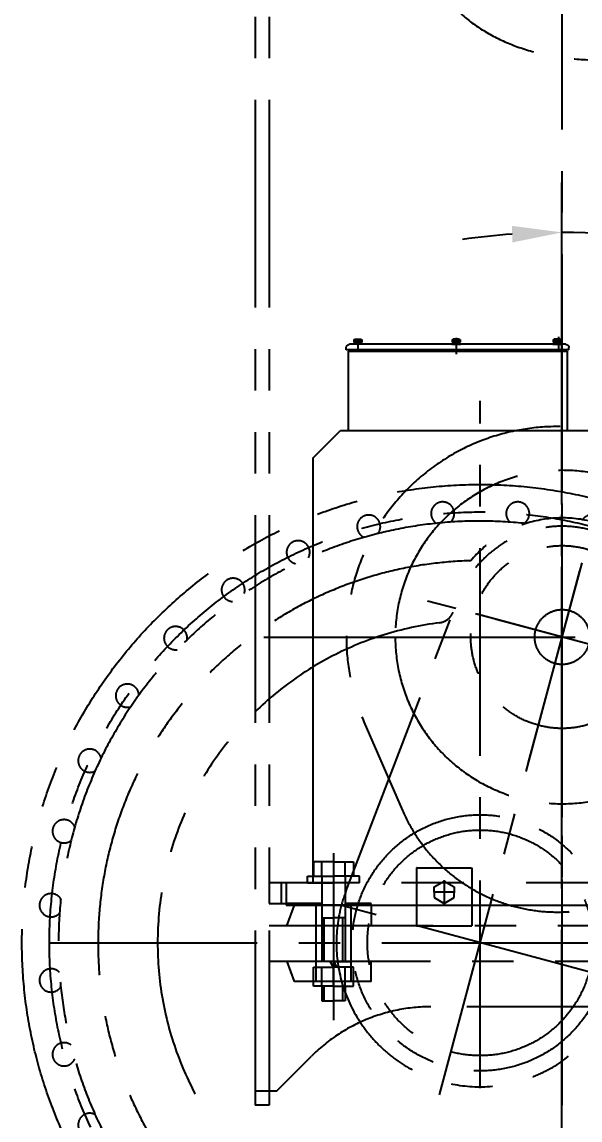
# Model space of a CAD drawing. Header units: millimetres. Extents: x 0 to 12600, y -349 to 8910.
# Drawn here: x 6955 to 7963, y 5092 to 7075 of the extents above; entities that cross this region are included whole.
import ezdxf

# ---------------------------------------------------------------- set-up
doc = ezdxf.new("R2010")
doc.units = ezdxf.units.MM
doc.header["$LTSCALE"] = 300
doc.linetypes.add('G', pattern=[2, 1.25, -0.25, 0.25, -0.25])
doc.linetypes.add('K', pattern=[2.5, 1.25, -0.25, 0.25, -0.25, 0.25, -0.25])
for name, color, linetype in [('01', 7, 'Continuous'), ('02', 1, 'Continuous'), ('05', 142, 'G'), ('07', 6, 'K')]:
    doc.layers.add(name, color=color, linetype=linetype)
doc.styles.get("Standard").update_dxf_attribs({"font": 'isocp', "width": 0.707, "bigfont": 'intecad.shx'})
doc.dimstyles.new('INTE$2', dxfattribs={"dimscale": 30, "dimtxt": 3.5, "dimasz": 3, "dimexe": 3, "dimexo": 0, "dimgap": 1, "dimtad": 1, "dimtih": 1, "dimtoh": 1, "dimdec": 1, "dimdsep": 46, "dimtxsty": 'Standard', "dimcen": 0, "dimclrd": 1, "dimclre": 1, "dimclrt": 3, "dimaunit": 1, "dimadec": 0, "dimazin": 0, "dimtfac": 1, "dimtdec": 1, "dimtmove": 0, "dimatfit": 0, "dimfxl": 0, "dimarcsym": 0})

# ---------------------------------------------------------------- blocks, each defined once
blk = doc.blocks.new('*D9')
at = {"layer": '02', "color": 1, "linetype": 'Continuous', "lineweight": -2}
for p, q in [((7930, 6427.1), (7930, 6784.9)), ((8139.7, 6195.2), (8285.2, 6738.2)), ((8432.1, 6592.6), (8693.5, 6592.6))]:
    blk.add_line(p, q, dxfattribs=at)
for start, end in [(94.0213, 98.0425), (75, 90), (66.9525, 75), (66.9575, 70.9787)]:
    blk.add_arc((7930, 5412.3), 1282.6, start, end, dxfattribs=at)
at = {"layer": '02', "color": 1, "linetype": 'Continuous'}
for points in [[(7839.5, 6706.8), (7840.6, 6676.8), (7930, 6694.9)], [(8343.6, 6610.6), (8352.4, 6639.3), (8261.9, 6651.2)]]:
    blk.add_solid(points, dxfattribs=at)
at = {"layer": 'Defpoints', "color": 0, "linetype": 'Continuous'}
for p in [(8041.8, 6690.1), (7930, 6427.1), (8139.7, 6195.2), (8016, 5733.5), (7930, 4460.5)]:
    blk.add_point(p, dxfattribs=at)
at = {"layer": '02', "color": 3, "linetype": 'Continuous', "insert": (8607.8, 6675.1), "char_height": 105, "attachment_point": 5}
blk.add_mtext('15°', dxfattribs=at)
blk = doc.blocks.new('weewr')
at = {"layer": '05', "color": 142, "linetype": 'G'}
for p, q in [((11301, 7989.1), (11187, 7563.4)), ((11287, 7936.7), (11204.7, 7629.6)), ((11488.8, 7718.1), (11002.9, 7848.2)), ((11474.3, 7721.9), (11017.4, 7844.4)), ((12072.2, 7561.7), (11523.5, 7708.7))]:
    blk.add_line(p, q, dxfattribs=at)
at = {"layer": '07', "color": 6, "linetype": 'K'}
for p, q in [((11603, 8105.8), (11529.7, 7832)), ((11533.1, 8042), (11528.2, 8023.7)), ((11539.3, 8045.5), (11628.1, 8021.7)), ((11310.9, 8026.1), (11180.8, 7540.2)), ((11528.2, 8023.7), (11626.8, 7997.3)), ((11539.4, 8020.6), (11534, 8000.4)), ((11631.7, 8015.6), (11626.8, 7997.3)), ((11534, 8000.4), (11610.1, 7980)), ((11541.8, 7998.3), (11538.2, 7985)), ((11615.5, 8000.3), (11610.1, 7980)), ((11277.2, 7980.7), (11305.5, 7976.2)), ((11305.5, 7976.2), (11527.8, 7940.9)), ((11536.4, 7972.8), (11514, 7889.5)), ((11535.2, 7985.8), (11532, 7974)), ((11532, 7974), (11598.6, 7956.1)), ((11535.2, 7985.8), (11601.8, 7968)), ((11602.3, 7982.1), (11598.8, 7968.8)), ((11594.3, 7957.3), (11572, 7874)), ((11601.8, 7968), (11598.6, 7956.1)), ((11587.4, 7931.5), (11838.9, 7891.6)), ((11863.9, 7881.8), (11731.8, 7388.7)), ((11705.2, 7392.7), (11174.2, 7596.4))]:
    blk.add_line(p, q, dxfattribs=at)
at = {"layer": '07', "color": 6, "linetype": 'K', "ltscale": 0.8}
for p, q in [((11531.9, 7840.3), (11554, 7922.8)), ((11580.9, 7871.6), (11504.4, 7892.1))]:
    blk.add_line(p, q, dxfattribs=at)
at = {"layer": '07', "color": 6, "linetype": 'K'}
for centre, radius in [((11797.9, 7635.2), 827.5), ((11797.9, 7635.2), 777.9), ((11245.8, 7783.2), 165), ((11543, 7881.6), 30), ((11797.9, 7635.2), 231.2), ((11245.8, 7783.2), 49.6), ((11797.9, 7635.2), 203.7)]:
    blk.add_circle(centre, radius, dxfattribs=at)
for centre, radius, start, end in [((11730.1, 8410.2), 21, 312.5135, 237.4865), ((11865.7, 8410.2), 21, 302.5135, 227.4865), ((11596.5, 8386.6), 21, 322.5135, 247.4865), ((11999.2, 8386.6), 21, 292.5135, 217.4865), ((11797.9, 7635.2), 761.4, 173.7719, 156.2281), ((11469.1, 8340.3), 21, 332.5135, 257.4865), ((12126.6, 8340.3), 21, 282.5135, 207.4865), ((11797.9, 7635.2), 690, 181.4236, 148.5764), ((11351.7, 8272.5), 21, 342.5135, 267.4865), ((12244.1, 8272.5), 21, 272.5135, 197.4865), ((11797.9, 7635.2), 582.5, 187.2304, 142.7696), ((11247.8, 8185.3), 21, 352.5135, 277.4865), ((12347.9, 8185.3), 21, 262.5135, 187.4865), ((11160.7, 8081.4), 21, 2.5135, 287.4865), ((12435.1, 8081.4), 21, 252.5135, 177.4865), ((11538, 8040.7), 5, 75, 165), ((11626.8, 8016.9), 5, 345, 75), ((11245.8, 7783.2), 215, 99.8491, 230.1509), ((11245.8, 7783.2), 200, 80.9868, 249.0132), ((11092.9, 7964), 21, 12.5135, 297.4865), ((11310.2, 8005.8), 30, 260.9868, 322.7696), ((12502.9, 7964), 21, 242.5135, 167.4865), ((11798.2, 7635.1), 259.6, 249.0132, 80.9868), ((11046.5, 7836.6), 21, 96.5194, 233.4806), ((12549.3, 7836.6), 21, 232.5135, 157.4865), ((11022.9, 7703), 21, 32.5135, 317.4865), ((12572.8, 7703), 21, 222.5135, 147.4865), ((11022.9, 7567.4), 21, 42.5135, 327.4865), ((11190.2, 7558.1), 30, 7.2304, 69.0132), ((12572.8, 7567.4), 21, 212.5135, 137.4865), ((11046.5, 7433.9), 21, 52.5135, 337.4865), ((12549.3, 7433.9), 21, 202.5135, 127.4865), ((11092.9, 7306.5), 21, 62.5135, 347.4865), ((12502.9, 7306.5), 21, 192.5135, 117.4865), ((11160.7, 7189.1), 21, 72.5135, 357.4865), ((12435.1, 7189.1), 21, 182.5135, 107.4865), ((11247.8, 7085.2), 21, 82.5135, 7.4865), ((12347.9, 7085.2), 21, 172.5135, 97.4865), ((11351.7, 6998), 21, 92.5135, 17.4865), ((12244.1, 6998), 21, 162.5135, 87.4865), ((11469.1, 6930.2), 21, 102.5135, 27.4865), ((12126.6, 6930.2), 21, 152.5135, 77.4865), ((11596.5, 6883.8), 21, 112.5135, 37.4865), ((11999.2, 6883.8), 21, 142.5135, 67.4865), ((11730.1, 6860.3), 21, 122.5135, 47.4865), ((11865.7, 6860.3), 21, 132.5135, 57.4865)]:
    blk.add_arc(centre, radius, start, end, dxfattribs=at)
blk = doc.blocks.new('erewre')
at = {"layer": '05', "color": 142, "linetype": 'G'}
blk.add_line((9000.1, 9988), (9000.1, 7251.7), dxfattribs=at)
at = {"layer": '07', "color": 6, "linetype": 'K'}
for p, q in [((8446.3, 9816.7), (8446.3, 7251.7)), ((8471.3, 9816.7), (8471.3, 7251.7)), ((8642.5, 7943.7), (8712.1, 7783.5)), ((8587.3, 7681.6), (8587.3, 7405.3)), ((8503.3, 7575.2), (8516.8, 7612.9)), ((8655.3, 7612.9), (8516.8, 7612.9)), ((8555.6, 7612.8), (8555.6, 7474.5)), ((8619.1, 7612.8), (8619.1, 7474.5)), ((8655.3, 7612.9), (8655.3, 7575.2)), ((9517.5, 7575.2), (8471.3, 7575.2)), ((9512.8, 7511.2), (8471.3, 7511.2)), ((8503.3, 7511.2), (8516.5, 7475.1)), ((8655.3, 7475.1), (8655.3, 7511.2)), ((8655.3, 7475.1), (8516.5, 7475.1)), ((9203.5, 7429.2), (8763.2, 7429.2)), ((8484.3, 7276.7), (8547.5, 7339.8)), ((8471.3, 7276.7), (8446.3, 7276.7)), ((8484.3, 7276.7), (8471.3, 7276.7)), ((8471.3, 7251.7), (8446.3, 7251.7))]:
    blk.add_line(p, q, dxfattribs=at)
for centre, radius, start, end in [((8991.8, 8095.7), 381, 336.4874, 203.5126), ((8991.8, 7905.2), 305, 203.5126, 336.4874), ((8763.2, 7124.2), 305, 90, 135)]:
    blk.add_arc(centre, radius, start, end, dxfattribs=at)
at = {"layer": '07', "color": 6, "linetype": 'K', "extrusion": (0, 0, -1)}
blk.add_ellipse((9058.3, 9354.6), major_axis=(305, 0), ratio=0.707107, dxfattribs=at)
blk = doc.blocks.new('fer')
at = {"layer": '05', "color": 142, "linetype": 'G', "ltscale": 1.5}
for p, q in [((16126.8, 5660.1), (16126.8, 6508.7)), ((16126.8, 6333), (16126.8, 5587.7)), ((16665.3, 6095.7), (15396.5, 6095.7))]:
    blk.add_line(p, q, dxfattribs=at)
at = {"layer": '07', "color": 6, "linetype": 'K', "ltscale": 1.5}
for p, q in [((16120.2, 6624.2), (16510.2, 6624.2)), ((16143.2, 6625.8), (16127.2, 6625.8)), ((16127.2, 6624.2), (16127.2, 6625.8)), ((16143.2, 6624.2), (16127.2, 6624.2)), ((16128, 6632.6), (16128, 6628.5)), ((16128, 6628.5), (16142.4, 6628.5)), ((16129.4, 6627.9), (16128.8, 6628.5)), ((16129, 6627.9), (16141.3, 6627.9)), ((16129, 6625.8), (16129, 6627.9)), ((16141.3, 6625.8), (16129, 6625.8)), ((16141, 6627.9), (16129.4, 6627.9)), ((16129.8, 6633.2), (16140.6, 6633.2)), ((16131.6, 6632.6), (16131.6, 6628.5)), ((16132.7, 6616.3), (16132.7, 6637.8)), ((16135, 6627.9), (16134, 6625.8)), ((16135.2, 6625), (16135.2, 6628.7)), ((16135.2, 6622.8), (16135.2, 6627.1)), ((16135.4, 6625.8), (16136.4, 6627.9)), ((16138.8, 6632.6), (16138.8, 6628.5)), ((16141, 6627.9), (16141.6, 6628.5)), ((16141.3, 6625.8), (16141.3, 6627.9)), ((16142.4, 6632.6), (16142.4, 6628.5)), ((16143.2, 6624.2), (16143.2, 6625.8)), ((16310.5, 6632.6), (16310.5, 6628.5)), ((16310.5, 6628.5), (16324.9, 6628.5)), ((16311.9, 6627.9), (16311.3, 6628.5)), ((16323.5, 6627.9), (16311.9, 6627.9)), ((16312.3, 6633.2), (16323.1, 6633.2)), ((16314.1, 6632.6), (16314.1, 6628.5)), ((16317.7, 6636), (16317.7, 6606.3)), ((16321.3, 6632.6), (16321.3, 6628.5)), ((16323.5, 6627.9), (16324.1, 6628.5)), ((16324.9, 6632.6), (16324.9, 6628.5)), ((16487.2, 6625.8), (16503.2, 6625.8)), ((16487.2, 6624.2), (16487.2, 6625.8)), ((16487.2, 6624.2), (16503.2, 6624.2)), ((16488, 6632.6), (16488, 6628.5)), ((16502.4, 6628.5), (16488, 6628.5)), ((16489.4, 6627.9), (16488.8, 6628.5)), ((16489, 6625.8), (16489, 6627.9)), ((16501.3, 6627.9), (16489, 6627.9)), ((16489, 6625.8), (16501.3, 6625.8)), ((16489.4, 6627.9), (16501, 6627.9)), ((16500.6, 6633.2), (16489.8, 6633.2)), ((16491.6, 6632.6), (16491.6, 6628.5)), ((16495.2, 6634.8), (16495.2, 6609.8)), ((16495.2, 6625), (16495.2, 6628.7)), ((16495.2, 6622.8), (16495.2, 6627.1)), ((16498.8, 6632.6), (16498.8, 6628.5)), ((16501, 6627.9), (16501.6, 6628.5)), ((16501.3, 6625.8), (16501.3, 6627.9)), ((16502.4, 6632.6), (16502.4, 6628.5)), ((16503.2, 6624.2), (16503.2, 6625.8)), ((16114.2, 6614.2), (16114.2, 6618.2)), ((16114.2, 6614.2), (16516.2, 6614.2)), ((16117.7, 6611.7), (16117.7, 6468.7)), ((16512.7, 6611.7), (16117.7, 6611.7)), ((16512.7, 6611.7), (16512.7, 6468.7)), ((16516.2, 6614.2), (16516.2, 6618.2)), ((16126.8, 6524.2), (16126.8, 6356.5)), ((16526.8, 6468.7), (15879.3, 6468.7)), ((16576.8, 6418.7), (16526.8, 6468.7)), ((16576.8, 6418.7), (16576.8, 5969.5)), ((16576.8, 5977), (16576.8, 5651.9)), ((16539.5, 5705.7), (16539.5, 5545)), ((15629, 5651.9), (16624.5, 5651.9)), ((16624.5, 5651.9), (16624.5, 5611.9)), ((16624.5, 5611.9), (15629, 5611.9))]:
    blk.add_line(p, q, dxfattribs=at)
at = {"layer": '07', "color": 6, "linetype": 'K'}
for p, q in [((16325.7, 6625.8), (16309.7, 6625.8)), ((16309.7, 6624.2), (16309.7, 6625.8)), ((16325.7, 6624.2), (16309.7, 6624.2)), ((16311.5, 6625.8), (16311.5, 6627.9)), ((16311.5, 6627.9), (16323.8, 6627.9)), ((16323.8, 6625.8), (16311.5, 6625.8)), ((16313.2, 6624.2), (16313.2, 6625.8)), ((16317.5, 6627.9), (16316.5, 6625.8)), ((16317.7, 6625), (16317.7, 6628.7)), ((16317.7, 6622.8), (16317.7, 6627.1)), ((16317.9, 6625.8), (16318.9, 6627.9)), ((16322.2, 6624.2), (16322.2, 6625.8)), ((16323.8, 6625.8), (16323.8, 6627.9)), ((16325.7, 6624.2), (16325.7, 6625.8)), ((16489, 6625.8), (16489, 6627.9)), ((16489, 6627.9), (16501.3, 6627.9)), ((16501.3, 6625.8), (16489, 6625.8)), ((16495, 6627.9), (16494, 6625.8)), ((16495.2, 6625), (16495.2, 6628.7)), ((16495.4, 6625.8), (16496.4, 6627.9)), ((16501.3, 6625.8), (16501.3, 6627.9))]:
    blk.add_line(p, q, dxfattribs=at)
blk.add_circle((16126.8, 6095.7), 301, dxfattribs=at)
at = {"layer": '07', "color": 6, "linetype": 'K', "ltscale": 1.5}
for centre, radius, start, end in [((16120.2, 6618.2), 6, 90, 180), ((16129.8, 6630), 3.18, 55.6158, 124.3842), ((16135.2, 6621.3), 11.9, 72.412, 107.588), ((16140.6, 6630), 3.18, 55.6158, 124.3842), ((16312.3, 6630), 3.18, 55.6158, 124.3842), ((16317.7, 6621.3), 11.9, 72.412, 107.588), ((16323.1, 6630), 3.18, 55.6158, 124.3842), ((16489.8, 6630), 3.18, 55.6158, 124.3842), ((16495.2, 6621.3), 11.9, 72.412, 107.588), ((16500.6, 6630), 3.18, 55.6158, 124.3842), ((16510.2, 6618.2), 6, 0, 90)]:
    blk.add_arc(centre, radius, start, end, dxfattribs=at)
blk = doc.blocks.new('*U25')
at = {"layer": '01'}
for p, q in [((-31.7, 10.5), (-31.7, 0)), ((0, 10.5), (-31.7, 10.5)), ((-31.7, 0), (0, 0)), ((0, 0), (-6.1, 10.5)), ((0, 10.5), (6.1, 0)), ((0, 10.5), (31.7, 10.5)), ((31.7, 0), (0, 0)), ((31.7, 10.5), (31.7, 0))]:
    blk.add_line(p, q, dxfattribs=at)
at = {"layer": '05'}
blk.add_line((0, 12.6), (0, -2.1), dxfattribs=at)
blk = doc.blocks.new('*U24')
at = {"layer": '01'}
for p, q in [((-34, 0), (-34, 36)), ((-34, 36), (0, 36)), ((-34, 21), (0, 21)), ((0, 36), (0, 0)), ((0, -36), (0, 0)), ((-34, 0), (-34, -36)), ((-34, -21), (0, -21)), ((-34, -36), (0, -36))]:
    blk.add_line(p, q, dxfattribs=at)
at = {"layer": '05'}
blk.add_line((-35.1, 0), (1.1, 0), dxfattribs=at)

msp = doc.modelspace()

# ---------------------------------------------------------------- linework, layer by layer
at = {"layer": '01'}
for p, q in [((7481.22, 5558.54), (7481.22, 5532.54)), ((7517.23, 5558.54), (7481.22, 5558.54)), ((7496.23, 5532.54), (7496.23, 5558.54)), ((7517.23, 5558.54), (7553.24, 5558.54)), ((7538.23, 5532.54), (7538.23, 5558.54)), ((7553.24, 5558.54), (7553.24, 5532.54)), ((7470.23, 5532.54), (7517.23, 5532.54)), ((7470.23, 5520.54), (7470.23, 5532.54)), ((7481.22, 5532.54), (7517.23, 5532.54)), ((7496.23, 5532.54), (7496.23, 5378.84)), ((7553.24, 5532.54), (7517.23, 5532.54)), ((7564.23, 5532.54), (7517.23, 5532.54)), ((7538.23, 5532.54), (7538.23, 5378.84)), ((7564.23, 5520.54), (7564.23, 5532.54)), ((7667.23, 5547.84), (7667.23, 5480.54)), ((7767.23, 5547.84), (7767.23, 5480.54)), ((7432.23, 5520.54), (7401.23, 5520.54)), ((7401.23, 5520.54), (7401.23, 5483.54)), ((7423.41, 5483.54), (7423.41, 5520.54)), ((7432.23, 5520.54), (7432.23, 5483.54)), ((7470.23, 5520.54), (7517.23, 5520.54)), ((7564.23, 5520.54), (7517.23, 5520.54)), ((7401.23, 5483.54), (7432.23, 5483.54)), ((7667.23, 5480.54), (7667.23, 5442.84)), ((7767.23, 5480.54), (7767.23, 5442.84)), ((7496.23, 5457.54), (7517.23, 5457.54)), ((7538.23, 5457.54), (7517.23, 5457.54)), ((7667.23, 5442.84), (7767.23, 5442.84)), ((7496.23, 5334.34), (7496.23, 5307.54)), ((7538.23, 5334.34), (7538.23, 5307.54)), ((7496.23, 5307.54), (7517.23, 5307.54)), ((7538.23, 5307.54), (7517.23, 5307.54))]:
    msp.add_line(p, q, dxfattribs=at)
at = {"layer": '01', "color": 7, "linetype": 'Continuous'}
for p, q in [((7667.62, 5547.84), (7667.23, 5547.84)), ((7667.62, 5547.84), (7766.83, 5547.84)), ((7699.23, 5513.13), (7717.23, 5523.53)), ((7699.23, 5503.54), (7699.23, 5513.13)), ((7717.23, 5523.53), (7735.23, 5513.13)), ((7735.23, 5513.13), (7735.23, 5503.54)), ((7699.23, 5503.54), (7699.23, 5493.94)), ((7699.23, 5493.94), (7717.23, 5483.55)), ((7717.23, 5483.55), (7735.23, 5493.94)), ((7735.23, 5493.94), (7735.23, 5503.54)), ((7496.23, 5483.54), (7432.23, 5483.54)), ((7432.23, 5483.54), (7432.23, 5480.54)), ((7432.23, 5480.54), (7496.23, 5480.54)), ((7585.23, 5483.54), (7538.23, 5483.54)), ((7538.23, 5480.54), (7585.23, 5480.54)), ((7585.23, 5480.54), (7585.23, 5483.54))]:
    msp.add_line(p, q, dxfattribs=at)
at = {"layer": '02'}
for p, q in [((7500.43, 5378.84), (7500.43, 5457.54)), ((7534.03, 5378.84), (7534.03, 5457.54)), ((7500.43, 5307.54), (7500.43, 5334.34)), ((7534.03, 5307.54), (7534.03, 5334.34))]:
    msp.add_line(p, q, dxfattribs=at)
at = {"layer": '05'}
for p, q in [((7929.98, 4460.5), (7929.98, 6427.06)), ((7782.38, 4550.07), (7782.38, 6390.91)), ((7517.23, 5561.6), (7517.23, 5303.99)), ((7517.23, 5561.6), (7517.23, 5416.99)), ((7004.53, 5412.34), (8827.59, 5412.34))]:
    msp.add_line(p, q, dxfattribs=at)
at = {"layer": '05', "color": 142, "linetype": 'G'}
for p, q in [((7717.23, 5525.34), (7717.23, 5482.14)), ((7737.09, 5503.54), (7697.88, 5503.54))]:
    msp.add_line(p, q, dxfattribs=at)

# ---------------------------------------------------------------- block references
at = {"layer": '01'}
msp.add_blockref('*U25', (7517.23, 5368.34), dxfattribs=at)
at = {"layer": '01', "rotation": 90}
msp.add_blockref('*U24', (7517.23, 5368.34), dxfattribs=at)
at = {"layer": '07'}
msp.add_blockref('erewre', (-1070.1, -2132.33), dxfattribs=at)
at = {"layer": '07', "xscale": -1}
msp.add_blockref('fer', (24056.73, -131.32), dxfattribs=at)
at = {"layer": '07', "rotation": 270}
msp.add_blockref('weewr', (147.14, 17210.21), dxfattribs=at)

# ---------------------------------------------------------------- dimensions: what is measured, and where the dimension line sits
at = {"layer": '02', "color": 1, "linetype": 'Continuous'}
dim = msp.add_angular_dim_2l(base=(8041.76, 6690.06), line1=((8016.04, 5733.51), (8139.75, 6195.21)), line2=((7929.98, 4460.5), (7929.98, 6427.06)), dimstyle='INTE$2', dxfattribs=at)
dim.commit()
dim.dimension.update_dxf_attribs({"geometry": '*D9', "text_midpoint": (8607.79, 6675.07)})

doc.saveas('drawing.dxf')
